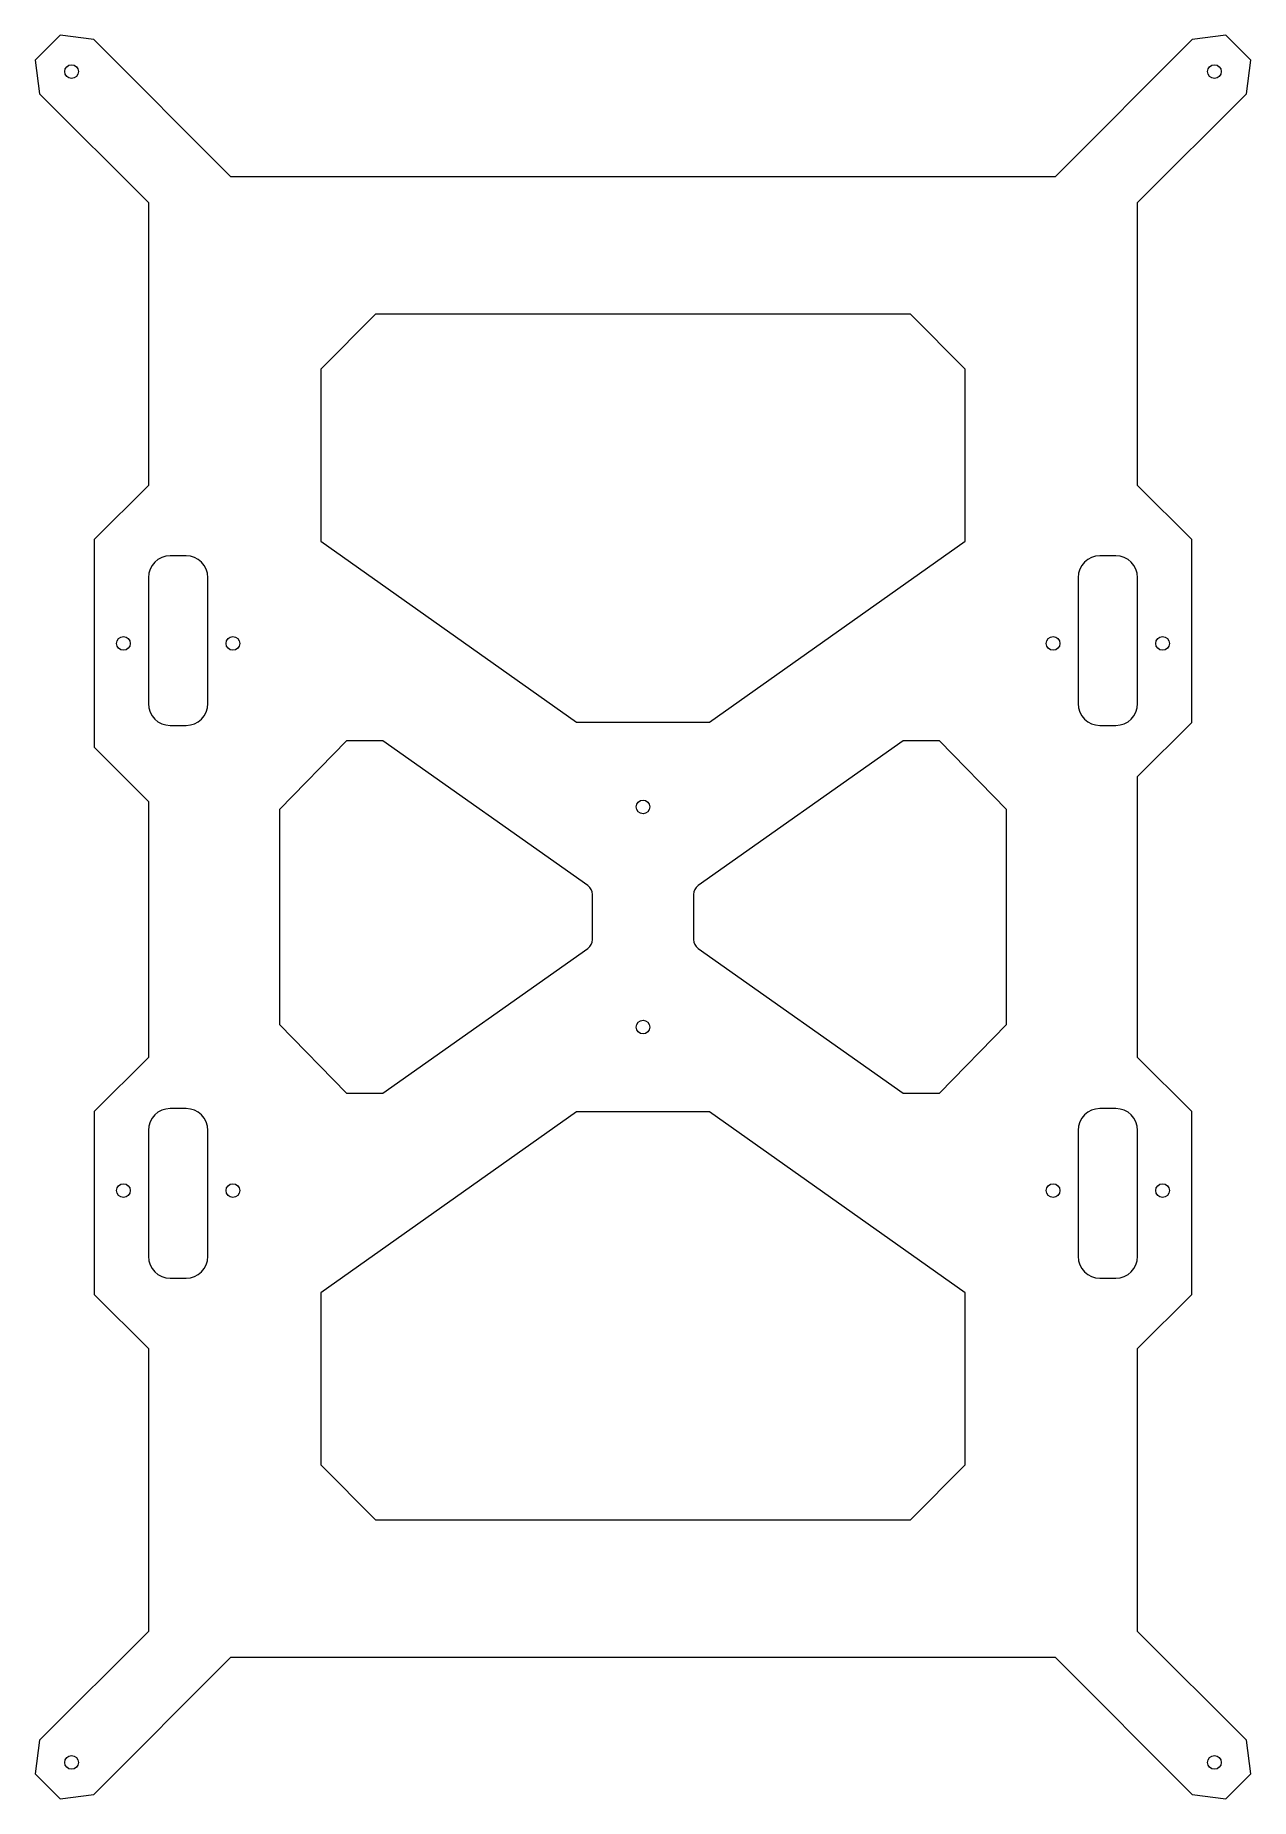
# Model space of a CAD drawing. Header units: millimetres. Extents: x -111 to 111, y -161 to 161.
import ezdxf

# ---------------------------------------------------------------- set-up
doc = ezdxf.new("R2010")
doc.units = ezdxf.units.MM

msp = doc.modelspace()

# ---------------------------------------------------------------- linework, layer by layer
at = {"color": 7, "linetype": 'Continuous', "lineweight": 15}
for p, q in [((-106.56, 161.13), (-111.13, 156.56)), ((-100.43, 160.33), (-106.56, 161.13)), ((106.56, 161.13), (100.43, 160.33)), ((111.13, 156.56), (106.56, 161.13)), ((-75.39, 135.29), (-100.43, 160.33)), ((100.43, 160.33), (75.39, 135.29)), ((-111.13, 156.56), (-110.33, 150.43)), ((110.33, 150.43), (111.13, 156.56)), ((-110.33, 150.43), (-90.45, 130.55)), ((90.45, 130.55), (110.33, 150.43)), ((75.39, 135.29), (-75.39, 135.29)), ((-90.45, 130.55), (-90.45, 78.87)), ((90.45, 78.87), (90.45, 130.55)), ((-48.94, 110.14), (-58.94, 100.14)), ((48.94, 110.14), (-48.94, 110.14)), ((58.94, 100.14), (48.94, 110.14)), ((-58.94, 100.14), (-58.94, 68.7)), ((58.94, 68.7), (58.94, 100.14)), ((-90.45, 78.87), (-100.33, 68.99)), ((100.33, 68.99), (90.45, 78.87)), ((-100.33, 68.99), (-100.33, 31.01)), ((-58.94, 68.7), (-12.18, 35.63)), ((12.18, 35.63), (58.94, 68.7)), ((100.33, 35.56), (100.33, 68.99)), ((-83.55, 66.01), (-86.45, 66.01)), ((86.45, 66.01), (83.55, 66.01)), ((-90.45, 62.01), (-90.45, 39.01)), ((-79.55, 39.01), (-79.55, 62.01)), ((79.55, 62.01), (79.55, 39.01)), ((90.45, 39.01), (90.45, 62.01)), ((-12.18, 35.63), (12.18, 35.63)), ((90.45, 25.68), (100.33, 35.56)), ((-86.45, 35.01), (-83.55, 35.01)), ((83.55, 35.01), (86.45, 35.01)), ((-100.33, 31.01), (-90.45, 21.13)), ((-54.24, 32.22), (-66.44, 19.63)), ((-47.56, 32.22), (-54.24, 32.22)), ((-10.1, 5.73), (-47.56, 32.22)), ((47.56, 32.22), (10.1, 5.73)), ((54.24, 32.22), (47.56, 32.22)), ((66.44, 19.63), (54.24, 32.22)), ((90.45, -25.68), (90.45, 25.68)), ((-90.45, 21.13), (-90.45, -25.68)), ((-66.44, 19.63), (-66.44, -19.63)), ((66.44, -19.63), (66.44, 19.63)), ((-9.26, -4.1), (-9.26, 4.1)), ((9.26, 4.1), (9.26, -4.1)), ((-47.56, -32.22), (-10.1, -5.73)), ((10.1, -5.73), (47.56, -32.22)), ((-66.44, -19.63), (-54.24, -32.22)), ((54.24, -32.22), (66.44, -19.63)), ((-90.45, -25.68), (-100.33, -35.56)), ((100.33, -35.56), (90.45, -25.68)), ((-54.24, -32.22), (-47.56, -32.22)), ((47.56, -32.22), (54.24, -32.22)), ((-83.55, -35.01), (-86.45, -35.01)), ((86.45, -35.01), (83.55, -35.01)), ((-100.33, -35.56), (-100.33, -68.99)), ((-12.18, -35.63), (-58.94, -68.7)), ((12.18, -35.63), (-12.18, -35.63)), ((58.94, -68.7), (12.18, -35.63)), ((100.33, -68.99), (100.33, -35.56)), ((-90.45, -39.01), (-90.45, -62.01)), ((-79.55, -62.01), (-79.55, -39.01)), ((79.55, -39.01), (79.55, -62.01)), ((90.45, -62.01), (90.45, -39.01)), ((-86.45, -66.01), (-83.55, -66.01)), ((83.55, -66.01), (86.45, -66.01)), ((-100.33, -68.99), (-90.45, -78.87)), ((-58.94, -68.7), (-58.94, -100.14)), ((58.94, -100.14), (58.94, -68.7)), ((90.45, -78.87), (100.33, -68.99)), ((-90.45, -78.87), (-90.45, -130.55)), ((90.45, -130.55), (90.45, -78.87)), ((-58.94, -100.14), (-48.94, -110.14)), ((48.94, -110.14), (58.94, -100.14)), ((-48.94, -110.14), (48.94, -110.14)), ((-90.45, -130.55), (-110.33, -150.43)), ((110.33, -150.43), (90.45, -130.55)), ((-100.43, -160.33), (-75.39, -135.29)), ((-75.39, -135.29), (75.39, -135.29)), ((75.39, -135.29), (100.43, -160.33)), ((-110.33, -150.43), (-111.13, -156.56)), ((111.13, -156.56), (110.33, -150.43)), ((-111.13, -156.56), (-106.56, -161.13)), ((106.56, -161.13), (111.13, -156.56)), ((-106.56, -161.13), (-100.43, -160.33)), ((100.43, -160.33), (106.56, -161.13))]:
    msp.add_line(p, q, dxfattribs=at)
for centre in [(-104.5, 154.5), (104.5, 154.5), (-95, 50), (-75, 50), (75, 50), (95, 50), (0, 20.13), (0, -20.13), (-95, -50), (-75, -50), (75, -50), (95, -50), (-104.5, -154.5), (104.5, -154.5)]:
    msp.add_circle(centre, 1.25, dxfattribs=at)
for centre, radius, start, end in [((-86.45, 62.01), 4, 90, 180), ((-83.55, 62.01), 4, 0, 90), ((83.55, 62.01), 4, 90, 180), ((86.45, 62.01), 4, 0, 90), ((-86.45, 39.01), 4, 180, 270), ((-83.55, 39.01), 4, 270, 0), ((83.55, 39.01), 4, 180, 270), ((86.45, 39.01), 4, 270, 0), ((-11.26, 4.1), 2, 0, 54.7323), ((11.26, 4.1), 2, 125.2677, 180), ((-11.26, -4.1), 2, 305.2677, 0), ((11.26, -4.1), 2, 180, 234.7323), ((-86.45, -39.01), 4, 90, 180), ((-83.55, -39.01), 4, 0, 90), ((83.55, -39.01), 4, 90, 180), ((86.45, -39.01), 4, 0, 90), ((-86.45, -62.01), 4, 180, 270), ((-83.55, -62.01), 4, 270, 0), ((83.55, -62.01), 4, 180, 270), ((86.45, -62.01), 4, 270, 0)]:
    msp.add_arc(centre, radius, start, end, dxfattribs=at)

doc.saveas('drawing.dxf')
